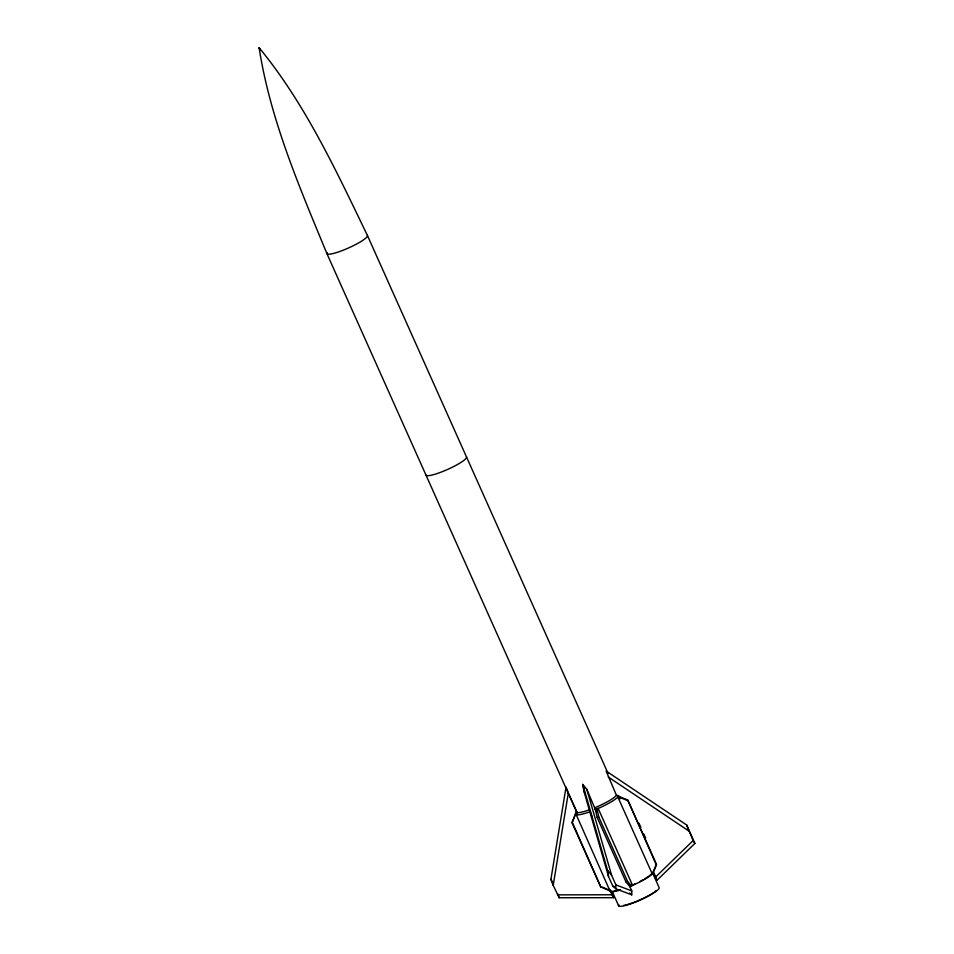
<?xml version="1.0" encoding="UTF-8"?>
<svg xmlns="http://www.w3.org/2000/svg" width="954" height="954" viewBox="0 0 954 954"><rect width="100%" height="100%" fill="white"/><g stroke="black" fill="none" stroke-linecap="round" stroke-linejoin="round"><path stroke-width="1.43" d="M615.831 888.806L615.89 884.883L611.633 875.367L586.793 789.292L582.763 784.415L583.705 790.52L608.545 876.607L612.802 886.111L615.831 888.806L631.727 894.84L631.786 890.917L628.614 883.821M619.683 890.213A23.91 3.947 -24.1 0 1 610.059 890.368L609.988 890.964L575.691 813.476A23.91 3.947 -24.1 0 0 589.071 812.069M611.275 891.251L613.708 897.69L559.175 897.75L553.189 885.348L550.923 879.302L566.044 787.05M553.189 885.348L568.334 792.953L566.497 788.231M609.988 890.964L600.758 886.958L572.03 822.73L576.55 811.317L568.334 792.953M629.7 886.576A23.91 3.947 -24.1 0 0 652.071 874.258L656.245 864.753L627.732 800.001L616.475 795.35L606.112 771.011L686.63 824.983L694.882 843.431L656.865 880.411L653.132 873.065L656.555 864.443L627.732 800.001M619.897 798.975L618.884 796.053L617.906 797.127L652.309 874.031L653.132 873.065M572.03 822.73L575.596 814.06M616.797 794.909L616.212 795.672A22.204 3.661 -24.1 0 1 594.771 807.776M618.55 796.459L617.965 797.067M652.941 873.363L652.357 873.971M572.233 822.205L600.758 886.958M653.096 873.172L653.633 872.35L655.136 875.593M655.124 877.513L693.153 840.534L686.63 824.983M598.17 808.455L597.311 810.101L598.766 817.018L627.505 881.246L630.88 885.169L632.562 885.348L598.17 808.455L595.427 809.624L597.18 817.53L626.003 881.973L629.819 886.516L632.562 885.348M627.505 881.246L626.003 881.973M597.18 817.53L598.766 817.018M590.097 811.83L592.124 817.232M557.434 894.852L611.979 894.78L613.708 897.69M615.89 884.883L631.786 890.917M612.802 886.111L615.449 887.125M627.517 800.525L619.587 797.317L617.667 797.353A23.91 3.947 -24.1 0 1 595.308 809.684M601.056 886.648L610.095 890.38M608.247 776.973L688.895 831.029M629.712 893.039L631.727 894.84M577.325 813.428L326.948 253.704C299.437 186.996 270.173 119.369 259.118 47.7C305.149 103.652 336.023 170.504 367.397 235.411L608.056 773.396M584.552 788.398L582.763 784.415L607.567 870.358L611.633 875.367M693.153 840.534L694.882 843.431M550.923 879.302L552.998 883.213M639.049 823.338L640.849 827.368M643.855 834.082L645.655 838.101M652.417 872.564L659.095 887.506A22.204 3.661 -24.1 0 1 638.202 900.946A22.204 3.661 -24.1 0 1 618.812 904.678M259.118 47.7L260.323 50.419M586.793 789.292L595.463 809.707M595.427 809.624L596.667 812.414M583.705 790.52L585.458 794.467M611.955 890.857L618.645 905.799M609.558 889.366L611.979 894.78M655.636 876.69L656.865 880.411M557.947 894.029L559.175 897.75M607.567 870.358L608.545 876.607M652.178 872.564A22.204 3.661 -24.1 0 1 652.071 872.993M651.785 873.518A22.204 3.661 -24.1 0 1 644.737 878.872M643.139 879.803A22.204 3.661 -24.1 0 1 639.621 881.687M635.817 883.571A22.204 3.661 -24.1 0 1 629.855 886.206M620.553 889.581A22.204 3.661 -24.1 0 1 617.476 890.416M616.129 890.702A22.204 3.661 -24.1 0 1 613.923 891M588.976 809.994A22.204 3.661 -24.1 0 1 576.526 811.282M655.958 890.786A20.499 3.387 -24.1 0 1 654.349 892.038M653.371 892.729A20.499 3.387 -24.1 0 1 626.969 904.666M625.752 904.976A20.499 3.387 -24.1 0 1 623.618 905.406M466.47 456.883A22.204 3.661 -24.1 0 1 448.237 469.153A22.204 3.661 -24.1 0 1 426.009 475.175M367.397 235.411A22.204 3.661 -24.1 0 1 365.692 238.202L362.89 240.301A22.204 3.661 -24.1 0 1 338.777 251.832A22.204 3.661 -24.1 0 1 327.115 252.583"/></g></svg>
